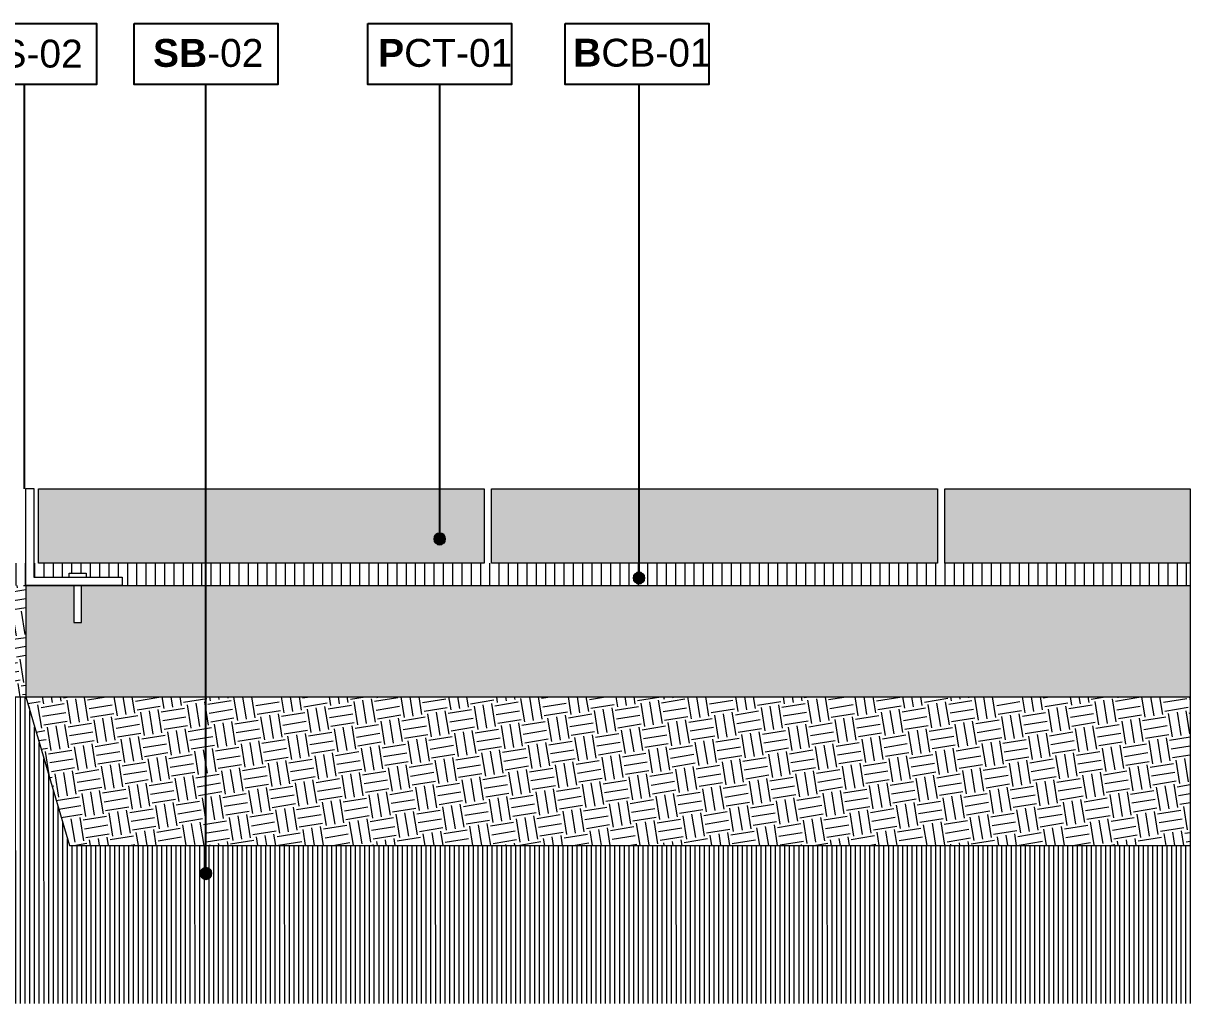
# Model space of a CAD drawing. Header units: metres. Extents: x -325 to 301, y -147 to 149.
# Drawn here: x 68.513 to 70.093, y 59.909 to 61.229 of the extents above; entities that cross this region are included whole.
import ezdxf

# ---------------------------------------------------------------- set-up
doc = ezdxf.new("R2010")
doc.units = ezdxf.units.M
doc.layers.get('Defpoints').update_dxf_attribs({"lineweight": 13})
doc.layers.add('0-TX-1_25', color=7, linetype='Continuous', true_color=0x3f4f7f)
doc.layers.add('3-TR-paviment fort', color=7, linetype='Continuous', true_color=0xd1d1d1)
for name, color, linetype, lineweight in [('1-CM', 7, 'Continuous', 0), ('2-L-secció', 1, 'Continuous', 0), ('2-metall', 5, 'Continuous', 0), ('3-TR Seleccionat', 44, 'Continuous', 0), ('3-TR Tot-u', 37, 'Continuous', 0)]:
    doc.layers.add(name, color=color, linetype=linetype, lineweight=lineweight)
doc.layers.add('3-TR sorra granitica', color=7, linetype='Continuous', lineweight=0, true_color=0xf2dac9)
doc.layers.add('3-TR tot_u', color=7, linetype='Continuous', lineweight=5, true_color=0x787878)
doc.layers.add('A-KEYPLAN_HATCH', color=7, linetype='Continuous')
doc.layers.add('A_TEXT_2', color=7, linetype='Continuous')
doc.styles.get("Standard").update_dxf_attribs({"font": 'arial.ttf'})
doc.dimstyles.new('ISO-25', dxfattribs={"dimtxt": 0.1, "dimasz": 0.1, "dimexe": 0.1, "dimexo": 0.1, "dimgap": 0.1, "dimtad": 1, "dimdec": 0, "dimlfac": 100, "dimzin": 9, "dimtxsty": 'Standard', "dimblk": 'OBLIQUE', "dimcen": 0.1, "dimadec": 0, "dimazin": 0, "dimtfac": 1, "dimtdec": 0, "dimtmove": 0, "dimatfit": 3, "dimldrblk": 'OBLIQUE', "dimfxl": 1, "dimarcsym": 0})
pattern_1 = [(0, (-68.51621671848689, -60.47184151619967), (0, 6.985), [5.08, -1.905]), (90, (-68.51621671848689, -60.47184151619967), (-6.985, 4.277078946022131e-16), [5.08, -1.905])]

# ---------------------------------------------------------------- blocks, each defined once
blk = doc.blocks.new('hatch keyplan 2')
at = {"layer": 'A-KEYPLAN_HATCH'}
blk.add_lwpolyline([(0, 0.005476596624248486), (0.012874798693294, 0.005476596623793739), (0.012874798693294, -2.273736754432321e-13), (0, 0)], close=True, dxfattribs=at)
blk = doc.blocks.new('hatch keyplan')
at = {"layer": 'A-KEYPLAN_HATCH'}
blk.add_blockref('hatch keyplan 2', (1.430579833341536, 0.8521467901477053), dxfattribs=at)
blk = doc.blocks.new('SB-02')
at = {"layer": 'A-KEYPLAN_HATCH'}
blk.add_blockref('hatch keyplan', (-1.430579833341138, -0.8521467901475916), dxfattribs=at)
at = {"layer": 'A_TEXT_2', "insert": (-0.0007977306930945227, 0.004083503112326525), "char_height": 0.0025, "attachment_point": 1}
blk.add_mtext_dynamic_manual_height_columns('\\pi0.00249;{\\fArial|b1|i0|c0|p34;SB}-02', width=0.01456192034901793, gutter_width=0.015, heights=[0], dxfattribs=at)
blk = doc.blocks.new('B-CB01')
at = {"layer": 'A-KEYPLAN_HATCH'}
blk.add_blockref('hatch keyplan', (-1.430579833341536, -0.8521467901477052), dxfattribs=at)
at = {"layer": 'A_TEXT_2', "insert": (-0.0007977308478921419, 0.004105509799023688), "char_height": 0.0025, "attachment_point": 1}
blk.add_mtext_dynamic_manual_height_columns('\\pi0.00152;{\\fArial|b1|i0|c0|p34;B}CB-01', width=0.01456192034901793, gutter_width=0.015, heights=[0], dxfattribs=at)
blk = doc.blocks.new('PCB01')
at = {"layer": 'A-KEYPLAN_HATCH'}
blk.add_lwpolyline([(0.001000000058910488, 0.005476596608769535), (0.01387479844414347, 0.005476596608314788), (0.01387479844414347, 1.153344086901598e-10), (0.001000000058910488, 1.155620044102079e-10)], close=True, dxfattribs=at)
at = {"layer": 'A_TEXT_2', "insert": (0.0002022692309870955, 0.004087061294895111), "char_height": 0.0025, "attachment_point": 1}
blk.add_mtext_dynamic_manual_height_columns('\\pi0.00171;{\\fArial|b1|i0|c0|p34;P}CT-01', width=0.01456192034901793, gutter_width=0.015, heights=[0], dxfattribs=at)
blk = doc.blocks.new('K06')
at = {"layer": 'A-KEYPLAN_HATCH'}
blk.add_blockref('hatch keyplan', (-1.430579833341536, -0.8521467901477054), dxfattribs=at)
at = {"layer": 'A_TEXT_2', "insert": (-0.0007977308945956718, 0.004020148496218123), "char_height": 0.0025, "attachment_point": 1}
blk.add_mtext_dynamic_manual_height_columns('\\pi0.00255;{\\fArial|b1|i0|c0|p34;K}S-02', width=0.01456192034901793, gutter_width=0.015, heights=[0], dxfattribs=at)
blk = doc.blocks.new('POINT')
at = {"layer": '0-TX-1_25'}
h = blk.add_hatch(dxfattribs=at)
h.set_pattern_fill('ANGLE', color=256)
h.set_pattern_definition([(0, (-83.74681484067048, -12.72584030761209), (0, 6.985), [5.08, -1.905]), (90, (-83.74681484067048, -12.72584030761209), (-6.985, 4.277078946022131e-16), [5.08, -1.905])])
edge = h.paths.add_edge_path()
edge.add_arc((0, 0), 0.0075, 0, 360)
h = blk.add_hatch(color=256, dxfattribs=at)
h.dxf.hatch_style = 1
edge = h.paths.add_edge_path()
edge.add_arc((0, 0), 0.0075, 0, 360)
blk.add_circle((0, 0), 0.0075, dxfattribs=at)
blk = doc.blocks.new('_Oblique')
at = {"color": 0, "lineweight": -2}
blk.add_line((-0.499999999995058, -0.4999999998130015), (0.500000000028669, 0.500000000163238), dxfattribs=at)
blk = doc.blocks.new('*D1225')
at = {"layer": '0-TX-1_25', "color": 0, "lineweight": -2, "transparency": 16777216}
for p, q in [((70.10821813714914, 60.4722702463025), (70.20538268883347, 60.4722702463025)), ((70.18038268883346, 60.4722702463025), (70.18038268883346, 60.32227052285701)), ((70.10821814222749, 60.32227052285701), (70.20538268883347, 60.32227052285701))]:
    blk.add_line(p, q, dxfattribs=at)
at = {"layer": 'Defpoints', "color": 0, "transparency": 16777216}
for p in [(70.08321813714913, 60.4722702463025), (70.08321814222748, 60.32227052285701), (70.18038268883346, 60.32227052285701)]:
    blk.add_point(p, dxfattribs=at)
at = {"layer": '0-TX-1_25', "color": 0, "lineweight": -2, "transparency": 16777216, "xscale": 0.025, "yscale": 0.025, "zscale": 0.025}
for p, rotation in [((70.18038268883346, 60.4722702463025), 90), ((70.18038268883346, 60.32227052285701), 270)]:
    blk.add_blockref('_Oblique', p, dxfattribs=dict(at, rotation=rotation))
at = {"layer": '0-TX-1_25', "color": 0, "transparency": 16777216, "insert": (70.1375126342632, 60.39727038457972), "char_height": 0.035, "attachment_point": 5, "rotation": 90}
blk.add_mtext('15', dxfattribs=at)
blk = doc.blocks.new('*D1226')
at = {"layer": '0-TX-1_25', "color": 0, "lineweight": -2, "transparency": 16777216}
for p, q in [((70.10821813714914, 60.32227052285701), (70.20538268883352, 60.32227052285701)), ((70.18038268883352, 60.32227052285701), (70.18038268883352, 60.12227052285701)), ((70.10821814392028, 60.12227052285701), (70.20538268883352, 60.12227052285701))]:
    blk.add_line(p, q, dxfattribs=at)
at = {"layer": 'Defpoints', "color": 0, "transparency": 16777216}
for p in [(70.08321813714913, 60.32227052285701), (70.08321814392028, 60.12227052285701), (70.18038268883352, 60.12227052285701)]:
    blk.add_point(p, dxfattribs=at)
at = {"layer": '0-TX-1_25', "color": 0, "lineweight": -2, "transparency": 16777216, "xscale": 0.025, "yscale": 0.025, "zscale": 0.025}
for p, rotation in [((70.18038268883352, 60.32227052285701), 90), ((70.18038268883352, 60.12227052285701), 270)]:
    blk.add_blockref('_Oblique', p, dxfattribs=dict(at, rotation=rotation))
at = {"layer": '0-TX-1_25', "color": 0, "transparency": 16777216, "insert": (70.13751263426326, 60.22227052285697), "char_height": 0.035, "attachment_point": 5, "rotation": 90}
blk.add_mtext('20', dxfattribs=at)
blk = doc.blocks.new('*D1229')
at = {"layer": '0-TX-1_25', "color": 0, "lineweight": -2, "transparency": 16777216}
for p, q in [((70.18038268883309, 60.50227024819308), (70.18038268883309, 60.52727024819308)), ((70.10821813714914, 60.50227024819308), (70.2053826888331, 60.50227024819308)), ((70.18038268883309, 60.50227024819308), (70.18038268883309, 60.47227024630249)), ((70.10821813808046, 60.47227024630249), (70.2053826888331, 60.47227024630249)), ((70.18038268883309, 60.47227024630249), (70.18038268883309, 60.44727024630249))]:
    blk.add_line(p, q, dxfattribs=at)
at = {"layer": 'Defpoints', "color": 0, "transparency": 16777216}
for p in [(70.08321813714913, 60.50227024819308), (70.08321813808045, 60.47227024630249), (70.18038268883309, 60.47227024630249)]:
    blk.add_point(p, dxfattribs=at)
at = {"layer": '0-TX-1_25', "color": 0, "lineweight": -2, "transparency": 16777216, "xscale": 0.025, "yscale": 0.025, "zscale": 0.025}
for p, rotation in [((70.18038268883309, 60.50227024819308), 270), ((70.18038268883309, 60.47227024630249), 90)]:
    blk.add_blockref('_Oblique', p, dxfattribs=dict(at, rotation=rotation))
at = {"layer": '0-TX-1_25', "color": 0, "transparency": 16777216, "insert": (70.13750069701864, 60.48727024724776), "char_height": 0.035, "attachment_point": 5, "rotation": 90}
blk.add_mtext('3', dxfattribs=at)
blk = doc.blocks.new('*D1230')
at = {"layer": '0-TX-1_25', "color": 0, "lineweight": -2, "transparency": 16777216}
for p, q in [((70.10821813714914, 60.60227024782056), (70.20538268883352, 60.60227024782056)), ((70.18038268883352, 60.60227024782056), (70.18038268883352, 60.50227024819308)), ((70.10821813714914, 60.50227024819308), (70.20538268883352, 60.50227024819308))]:
    blk.add_line(p, q, dxfattribs=at)
at = {"layer": 'Defpoints', "color": 0, "transparency": 16777216}
for p in [(70.08321813714913, 60.60227024782056), (70.08321813714913, 60.50227024819308), (70.18038268883352, 60.50227024819308)]:
    blk.add_point(p, dxfattribs=at)
at = {"layer": '0-TX-1_25', "color": 0, "lineweight": -2, "transparency": 16777216, "xscale": 0.025, "yscale": 0.025, "zscale": 0.025}
for p, rotation in [((70.18038268883352, 60.60227024782056), 90), ((70.18038268883352, 60.50227024819308), 270)]:
    blk.add_blockref('_Oblique', p, dxfattribs=dict(at, rotation=rotation))
at = {"layer": '0-TX-1_25', "color": 0, "transparency": 16777216, "insert": (70.13751263426326, 60.55227024800678), "char_height": 0.035, "attachment_point": 5, "rotation": 90}
blk.add_mtext('10', dxfattribs=at)
blk = doc.blocks.new('Metal Plate 120x120')
at = {"layer": '1-CM', "true_color": 0xffffff}
h = blk.add_hatch(dxfattribs=at)
h.set_pattern_fill('ANGLE')
h.set_pattern_definition(pattern_1)
h.paths.add_polyline_path([(0.05838021381715919, 0.0169593355744837), (0.05838021381715919, 0.01145293013823129), (0.08149912349314548, 0.01146462965919143), (0.08149634285045693, 0.0169593355744837)])
h = blk.add_hatch(dxfattribs=at)
h.set_pattern_fill('ANGLE')
h.set_pattern_definition(pattern_1)
h.paths.add_polyline_path([(0.07491226110965954, 0.0004286837822533585), (0.06491226266091132, 0.0004286834718101318), (0.06491226266091132, -0.0495409808813605), (0.07491226266091644, -0.0495409808813605)])
at = {"layer": '2-metall'}
h = blk.add_hatch(dxfattribs=at)
h.set_pattern_fill('ANGLE', color=256)
h.set_pattern_definition(pattern_1)
h.paths.add_polyline_path([(0.01099999902609738, 0.1299708245628963, 0.02118102056198311), (-9.284093493988621e-10, 0.1304370160848052), (0, 0.0004289535038140002), (0.1298245253218226, 0.0004890847334593218), (0.1298245247422329, 0.007334683842564971, 0.0080081134938878), (0.1295367632970539, 0.01148893951556573), (0.01100000133737922, 0.01142895297854807)])
at = {"layer": '1-CM'}
for points in [[(0.05838021381715919, 0.01145293013823334), (0.05838021381715919, 0.0169593355744837), (0.08149634285045693, 0.0169593355744837), (0.08149912349314548, 0.01146462965919426)], [(0.06491226266091132, 0.000459019118636661), (0.06491226266091132, -0.0495409808813605), (0.07491226266091644, -0.0495409808813605), (0.07491226110965954, 0.0004286837822533585)]]:
    blk.add_lwpolyline(points, dxfattribs=at)
at = {"layer": '2-metall'}
blk.add_lwpolyline([(0.01099999900907278, 0.1308440416347452), (0.01100000133737922, 0.01142895297854807), (0.1298245243905001, 0.01148908513951596), (0.1298245253218226, 0.0004890847334593218), (0, 0.0004289535038140002), (-9.313225746154785e-10, 0.1308440416347452)], close=True, dxfattribs=at)

msp = doc.modelspace()

# ---------------------------------------------------------------- hatches: boundary and pattern name
at = {"layer": '3-TR Seleccionat'}
h = msp.add_hatch(dxfattribs=at)
h.set_pattern_fill('ANSI31', color=256, scale=0.002, angle=225, style=0)
h.set_pattern_definition([(270, (441144.8811727397, -650776.4941632827), (-0.00635, -1.734723475976807e-18), [])])
h.paths.add_polyline_path([(67.24782404952903, 60.32227042686265), (67.24782405138934, 59.90941711434738), (70.08321813710255, 59.90941711388172), (70.08321813719564, 60.12089607642373), (68.57514271982525, 60.12227052285698), (68.51621671848689, 60.32227046980501)])
at = {"layer": '3-TR sorra granitica'}
h = msp.add_hatch(dxfattribs=at)
h.set_pattern_fill('LINE', color=256, scale=0.09999999999999998, angle=54.35352778411538, style=0)
h.set_pattern_definition([(90.00000002286346, (91.1034352465331, 268.6579188164889), (-0.0125, -4.988090669677536e-12), [])])
h.paths.add_polyline_path([(68.51621671848687, 60.4722704697035), (68.51621671827266, 60.50227044744203), (67.24782405046035, 60.50227046577331), (67.24782405092601, 60.47227046458121)])
h.paths.add_polyline_path([(68.57459693230405, 60.48327047030009), (68.57459693230405, 60.48880085177416), (68.59771306133733, 60.48880085177416), (68.59771584198003, 60.48330614585887), (68.64604124287737, 60.48333060133919), (68.64604124380871, 60.47233060093313), (68.58621671971349, 60.47230289182203), (68.58621671971625, 60.47227047016916), (70.08321813761476, 60.47227042453434), (70.08321813668344, 60.50227042479511), (68.52721671945382, 60.50227044728305), (68.52721671982427, 60.48327046917822)])
at = {"layer": '3-TR Tot-u'}
h = msp.add_hatch(dxfattribs=at)
h.set_pattern_fill('EARTH', color=256, scale=0.005, angle=-80.8247561036608, style=0)
h.set_pattern_definition([(279.1752438963392, (-120.7997746617423, 19.98635812536996), (0.03640645211205976, -0.02628108149624554), [0.03175, -0.03175]), (279.1752438963392, (-120.7880207491908, 19.98825663236043), (0.03640645211205976, -0.02628108149624554), [0.03175, -0.03175]), (279.1752438963392, (-120.7762668366392, 19.99015513935089), (0.03640645211205976, -0.02628108149624554), [0.03175, -0.03175]), (9.175243896339197, (-120.7717160301252, 19.98687000416386), (0.02628108149624554, 0.03640645211205976), [0.03175, -0.03175]), (9.175243896339197, (-120.7698175231348, 19.9751160916123), (0.02628108149624554, 0.03640645211205976), [0.03175, -0.03175]), (9.175243896339197, (-120.7679190161443, 19.96336217906074), (0.02628108149624554, 0.03640645211205976), [0.03175, -0.03175])])
h.paths.add_polyline_path([(67.2478240526188, 60.32227043233109), (68.51621671764049, 60.3222704744462), (68.51621671933327, 60.47227051763319), (67.24482549141673, 60.4722704644797), (67.24782404754043, 60.47227042163886)])
h = msp.add_hatch(dxfattribs=at)
h.set_pattern_fill('EARTH', color=256, scale=0.005, angle=-80.8247561036608, style=0)
h.set_pattern_definition([(279.1752438963392, (-119.5313819941815, 19.83635813059375), (0.03640645211205976, -0.02628108149624554), [0.03175, -0.03175]), (279.1752438963392, (-119.5196280816299, 19.83825663758422), (0.03640645211205976, -0.02628108149624554), [0.03175, -0.03175]), (279.1752438963392, (-119.5078741690784, 19.84015514457468), (0.03640645211205976, -0.02628108149624554), [0.03175, -0.03175]), (9.175243896339197, (-119.5033233625644, 19.83687000938765), (0.02628108149624554, 0.03640645211205976), [0.03175, -0.03175]), (9.175243896339197, (-119.5014248555739, 19.82511609683609), (0.02628108149624554, 0.03640645211205976), [0.03175, -0.03175]), (9.175243896339197, (-119.4995263485834, 19.81336218428454), (0.02628108149624554, 0.03640645211205976), [0.03175, -0.03175])])
h.paths.add_polyline_path([(68.57514271982525, 60.12227052285698), (70.0832181371491, 60.12227046897776), (70.0832181371491, 60.32227052285698), (68.51321815897761, 60.32227046970349), (68.51621671510131, 60.32227042686265)])
at = {"layer": '3-TR tot_u'}
h = msp.add_hatch(dxfattribs=at)
h.set_pattern_fill('AR-CONC', color=256, scale=0.0002, angle=90.26641431039367)
h.set_pattern_definition([(140.2664143103937, (269987.8365694088, -738410.9302171635), (0.003018358551071247, 0.03645136258436954), [0.00381, -0.04191]), (85.26641431039367, (269987.8365694088, -738410.9302171635), (-0.03817818106754276, -0.007226282933233686), [0.003048, -0.033528116834]), (190.7178590103937, (269987.836820938, -738410.9271795597), (-0.03515982095845395, 0.02922507956224307), [0.00323800176, -0.03561804892000001]), (136.4506143103937, (269987.8264095186, -738410.9302644054), (0.00815628255818146, 0.05425431968784703), [0.005715, -0.062865]), (186.9019719203937, (269987.8270892033, -738410.9257432161), (-0.04970546584793135, 0.04725021761608914), [0.004857004628, -0.053427121632]), (81.45056548039366, (269987.8264095186, -738410.9302644054), (-0.04970546584550613, 0.04725021761879526), [0.004571993414, -0.050291946384]), (111.2664143103937, (269987.8289258702, -738410.9251726498), (0.02031182351307306, 0.03041765279537408), [0.00381, -0.04191]), (56.2664143103937, (269987.8289258702, -738410.9251726498), (-0.03689466829018208, 0.01218898497184377), [0.003048, -0.033528]), (161.7178593103937, (269987.8306185222, -738410.9226378454), (-0.01658284496692729, 0.04260663769872181), [0.003238001759999999, -0.03561798751999998]), (127.7664143103937, (269987.8365694088, -738410.9302171635), (-0.01691369723239765, 0.0005390813352213942), [0, -0.0331216, 0, -0.034036, 0, -0.033655]), (97.76641431039367, (269987.8365694088, -738410.9302171635), (-0.02009803784807661, 0.01327062430379522), [0, -0.0194056, 0, -0.0323596, 0, -0.012827]), (57.76641431039366, (269987.8366220834, -738410.941545441), (0.001019642850235293, 0.02712315336894964), [0, -0.0127, 0, -0.039624, 0, -0.052578]), (47.76641431039366, (269987.8366457044, -738410.9466253861), (-0.005222997154178432, 0.02960187044262312), [0, -0.01651, 0, -0.0263144, 0, -0.037338])])
h.paths.add_polyline_path([(68.59112897959655, 60.47227044560848), (68.5911289811478, 60.42230053531831), (68.5811289811478, 60.42230053531832), (68.58112898114781, 60.47227044574972), (68.51621671848689, 60.47227044666653), (68.51621671848689, 60.3222704460272), (70.0832181371491, 60.32227046970349), (70.0832181371491, 60.47227042453434)])
at = {"layer": '3-TR-paviment fort'}
for points in [[(69.13321813730276, 60.50227024766919), (68.53321813718635, 60.50227024737815), (68.53321813736098, 60.60227024712204), (69.13321813724455, 60.602270246831)], [(69.74321813719565, 60.50227024807664), (69.14321813707924, 60.5022702477856), (69.14321813725387, 60.60227024752949), (69.74321813713745, 60.60227024723845)], [(70.0832181371491, 60.50227024835313), (70.0832181371491, 60.60227024777688), (69.75321813714676, 60.60227024793694), (69.75321813697214, 60.50227024819306)]]:
    msp.add_hatch(color=256, dxfattribs=at).paths.add_polyline_path(points)

# ---------------------------------------------------------------- linework, layer by layer
at = {"layer": '0-TX-1_25'}
for points in [[(68.51474893485226, 60.60227024642354), (68.51474893485226, 61.14653293287229)], [(68.7587753229644, 60.08447668461446), (68.7587753229644, 61.14653293287228)], [(69.07337626173046, 60.53482149326186), (69.07337626173046, 61.14653293287228)], [(69.34156007236083, 60.48229631967212), (69.34156007236083, 61.14653293287228)]]:
    msp.add_lwpolyline(points, dxfattribs=at)
at = {"layer": '1-CM'}
msp.add_line((68.51321815603633, 60.47227019756325), (70.0832181371491, 60.47227024630247), dxfattribs=at)
for points in [[(69.13321813730276, 60.50227024766919), (68.53321813718635, 60.50227024737815), (68.53321813736098, 60.60227024712204), (69.13321813724455, 60.602270246831)], [(69.74321813719565, 60.50227024807664), (69.14321813707924, 60.5022702477856), (69.14321813725387, 60.60227024752949), (69.74321813713745, 60.60227024723845)]]:
    msp.add_lwpolyline(points, close=True, dxfattribs=at)
for points in [[(70.0832181371491, 60.50227024819306), (69.75321813697214, 60.50227024819306), (69.75321813714676, 60.60227024793694), (70.0832181371491, 60.60227024782053)], [(68.51621671848689, 60.47227019765634), (68.51621672356524, 60.32227046980501)], [(67.24782404952903, 60.32227042686265), (70.0832181371491, 60.32227052285698)], [(68.51621672356524, 60.32227045256865), (68.57514271982525, 60.12227052285698)], [(68.57514271982525, 60.12227052285698), (70.0832181371491, 60.12227052285698)]]:
    msp.add_lwpolyline(points, dxfattribs=at)
at = {"layer": '2-L-secció'}
msp.add_lwpolyline([(70.0832181371491, 60.60227024782053), (70.0832181371491, 59.90941711411455)], dxfattribs=at)

# ---------------------------------------------------------------- block references
at = {"color": 244, "true_color": 0x991b1e, "xscale": 14.99999999999007, "yscale": 14.99999999999007, "zscale": 14.99999999999007}
msp.add_blockref('K06', (68.41818794465263, 61.146532932874), dxfattribs=at)
at = {"layer": '0-TX-1_25', "xscale": 15, "yscale": 15, "zscale": 15}
for name, p in [('SB-02', (68.66221433275872, 61.14653293287228)), ('PCB01', (68.96181527034761, 61.14653293296229)), ('B-CB01', (69.24214627445642, 61.14653293287343))]:
    msp.add_blockref(name, p, dxfattribs=at)
at = {"layer": '0-TX-1_25', "xscale": -1}
for p in [(69.07337626173046, 60.53482149326186), (69.34156007236083, 60.48229631967212), (68.7587753229644, 60.08447668461446)]:
    msp.add_blockref('POINT', p, dxfattribs=at)
at = {"layer": '1-CM'}
msp.add_blockref('Metal Plate 120x120', (68.51621671848689, 60.47184151619967), dxfattribs=at)

# ---------------------------------------------------------------- dimensions: what is measured, and where the dimension line sits
at = {"layer": '0-TX-1_25'}
for base, p1, p2, picture, middle in [((70.18038268883352, 60.50227024819308), (70.0832181371491, 60.60227024782053), (70.0832181371491, 60.50227024819306), '*D1230', (70.13751263426326, 60.55227024800678)), ((70.18038268883346, 60.32227052285701), (70.0832181371491, 60.47227024630247), (70.08321814222745, 60.32227052285698), '*D1225', (70.1375126342632, 60.39727038457972)), ((70.18038268883352, 60.12227052285701), (70.0832181371491, 60.32227052285698), (70.08321814392025, 60.12227052285698), '*D1226', (70.13751263426326, 60.22227052285697))]:
    dim = msp.add_linear_dim(base=base, p1=p1, p2=p2, angle=90, dimstyle='ISO-25', override={"dimtxt": 0.035, "dimasz": 0.025, "dimexe": 0.025, "dimexo": 0.025, "dimgap": 0.025, "dimblk1": 'Oblique', "dimblk2": 'Oblique', "dimsah": 1, "dimfxl": 0.1, "dimfxlon": 1, "dimarcsym": 1}, dxfattribs=at)
    dim.commit()
    dim.dimension.update_dxf_attribs({"geometry": picture, "text_midpoint": middle})
dim = msp.add_linear_dim(base=(70.18038268883309, 60.47227024630249), p1=(70.0832181371491, 60.50227024819306), p2=(70.08321813808043, 60.47227024630246), angle=90, dimstyle='ISO-25', override={"dimtxt": 0.035, "dimasz": 0.025, "dimexe": 0.025, "dimexo": 0.025, "dimgap": 0.025, "dimblk1": 'Oblique', "dimblk2": 'Oblique', "dimsah": 1, "dimfxl": 0.1, "dimfxlon": 1, "dimarcsym": 1}, dxfattribs=at)
dim.commit()
dim.dimension.update_dxf_attribs({"geometry": '*D1229', "text_midpoint": (70.18038268883309, 60.48727024724776), "dimtype": 160})

doc.saveas('drawing.dxf')
